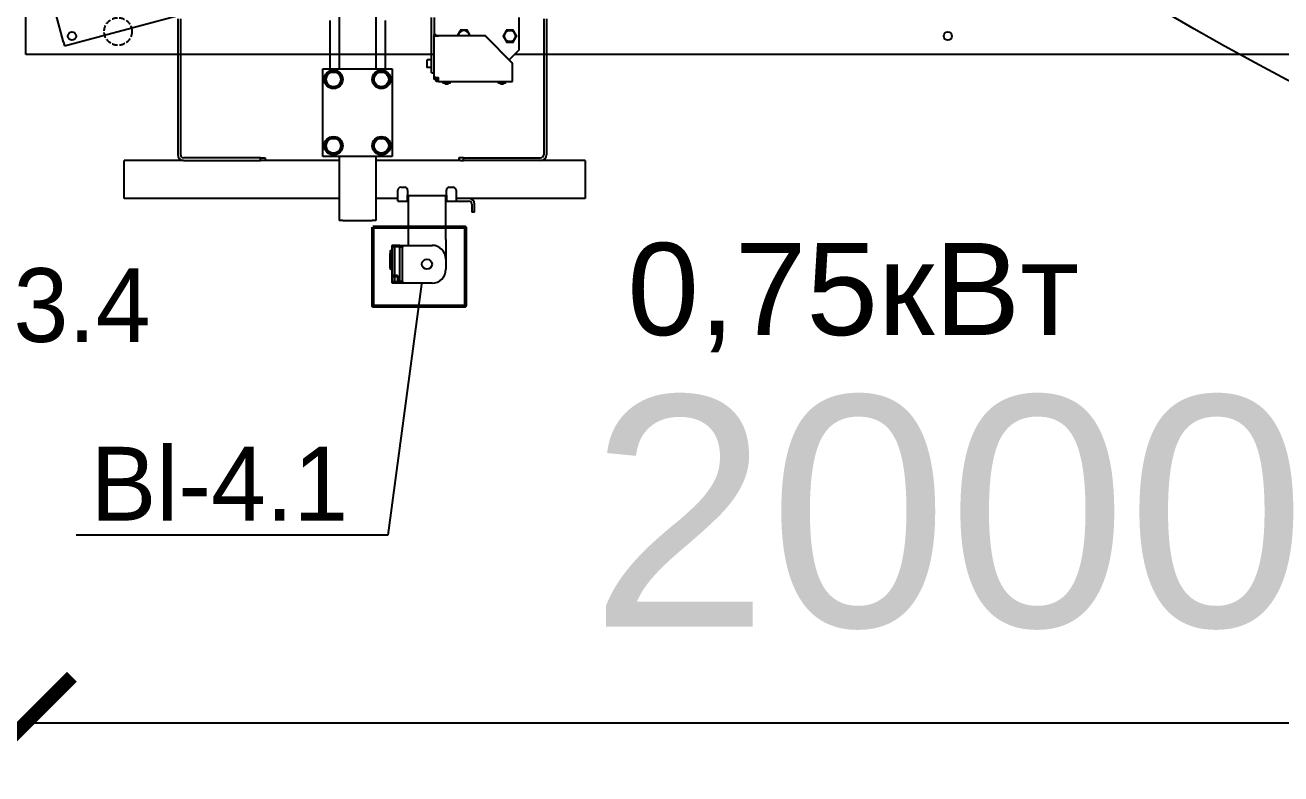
# Model space of a CAD drawing. Header units: millimetres. Extents: x -383313 to -161684, y -117025 to 99224.
# Drawn here: x -331590 to -330228, y 30424 to 31236 of the extents above; entities that cross this region are included whole.
import ezdxf
from ezdxf import colors
from ezdxf.entities.mleader import LeaderData, LeaderLine
from ezdxf.math import Vec2, Vec3

# ---------------------------------------------------------------- set-up
doc = ezdxf.new("R2010")
doc.units = ezdxf.units.MM
doc.header["$MEASUREMENT"] = 0
doc.linetypes.add('DASHED', pattern=[0.75, 0.5, -0.25])
doc.linetypes.add('ESKD_shtrih', pattern=[4, 3, -1])
doc.layers.get('Defpoints').update_dxf_attribs({"color": 31})
for name, color, linetype in [('001__КОНСТРУКТИВ__размеры внутр.', 7, 'Continuous'), ('PV-3401', 7, 'Continuous'), ('Робот', 30, 'Continuous')]:
    doc.layers.add(name, color=color, linetype=linetype)
doc.styles.add('PSTUDIO', font='arial.ttf')
doc.dimstyles.new('PS_TICK', dxfattribs={"dimscale": 100, "dimtxt": 2.5, "dimasz": 1, "dimexe": 2, "dimexo": 2, "dimgap": 1, "dimtad": 1, "dimdec": 0, "dimzin": 0, "dimdsep": 46, "dimtxsty": 'PSTUDIO', "dimblk": 'ARCHTICK', "dimcen": 2, "dimdle": 1.5, "dimse1": 1, "dimse2": 1, "dimadec": 0, "dimazin": 0, "dimtfac": 1, "dimtdec": 0, "dimtix": 1, "dimtmove": 1, "dimatfit": 3, "dimldrblk": 'ARCHTICK', "dimfxl": 1, "dimtolj": 1, "dimtzin": 0, "dimarcsym": 0})

# ---------------------------------------------------------------- blocks, each defined once
blk = doc.blocks.new('A$Cdbab0bab')
at = {"color": 3}
for p, q in [((1472, 549.1), (1472, 544.8)), ((1552.3, 549.1), (1472, 549.1)), ((1479, 550.1), (1479, 549.1)), ((1480, 550.7), (1479.4, 550.4)), ((1481.3, 550.5), (1481.3, 549.1)), ((1482.2, 551.7), (1481.4, 550.9)), ((1485.1, 551.7), (1485.9, 550.9)), ((1486, 550.5), (1486, 549.1)), ((1487.3, 550.7), (1487.9, 550.4)), ((1488.3, 550.1), (1488.3, 549.1)), ((1539, 550.1), (1539, 549.1)), ((1540, 550.7), (1539.4, 550.4)), ((1541.3, 550.5), (1541.3, 549.1)), ((1542.2, 551.7), (1541.4, 550.9)), ((1545.1, 551.7), (1545.9, 550.9)), ((1546, 550.5), (1546, 549.1)), ((1547.3, 550.7), (1547.9, 550.4)), ((1548.3, 550.1), (1548.3, 549.1)), ((1552.3, 549.1), (1555, 549.1)), ((1552.3, 549.1), (1552.3, 544.8)), ((1552.3, 547.1), (1555, 547.1)), ((1555, 549.1), (1555, 547.1)), ((1555, 547.1), (1557, 547.1)), ((1555, 544.7), (1555, 547.1)), ((1557, 547.1), (1557, 544.4)), ((1472, 544.8), (1472, 529.6)), ((1557, 544.4), (1557, 499.3)), ((1560, 540), (1557, 540)), ((1560, 540), (1560, 520)), ((1560, 534.2), (1564.7, 534.2)), ((1564.7, 534.2), (1564.7, 525.7)), ((1565, 533.9), (1564.7, 534.2)), ((1565, 526), (1565, 533.9)), ((560, 520), (1470, 520)), ((1465, 515), (1475.7, 525.7)), ((1472, 529.6), (1472, 529.4)), ((1502, 499.7), (1472, 529.6)), ((1472, 529.4), (1502, 499.5)), ((1557, 520), (1560, 520)), ((1560, 525.7), (1564.7, 525.7)), ((1560, 520), (1560, 480)), ((1560, 520), (2000, 520)), ((1565, 526), (1564.7, 525.7)), ((2000, 520), (2000, 478)), ((1465, 515), (1465, 480)), ((1502, 499.7), (1552.3, 499.7)), ((1502, 499.5), (1502, 499.7)), ((1552.3, 499.5), (1502, 499.5)), ((1555, 498.8), (1555, 499.3)), ((1555, 498.8), (1557, 498.8)), ((1557, 499.3), (1557, 498.8)), ((1557, 480), (1557, 498.8))]:
    blk.add_line(p, q, dxfattribs=at)
for centre, radius in [((1000, 500), 4.5), ((1475, 500), 6), ((1950, 500), 4.5)]:
    blk.add_circle(centre, radius, dxfattribs=at)
at = {"color": 94, "linetype": 'ESKD_shtrih', "ltscale": 2}
blk.add_circle((1900, 495), 15, dxfattribs=at)
at = {"color": 3}
blk.add_arc((1525, 500), 6, 184.8667, 355.1333, dxfattribs=at)
for centre, major_axis, start_param, end_param in [((1483.6, 550.7), (3.7, 0), 0.152121, 2.989472), ((1483.6, 551.7), (-1.5, 0), 3.229193, 6.195585), ((1543.6, 550.7), (3.7, 0), 0.152121, 2.989472), ((1543.6, 551.7), (-1.5, 0), 3.229193, 6.195585), ((1552.3, 544.4), (-4.7, 0), 3.141593, 4.712389), ((1552.3, 499.3), (-4.7, 0), 3.141593, 4.712389), ((1552.3, 499.3), (-2.7, 0), 3.141593, 4.712389)]:
    blk.add_ellipse(centre, major_axis=major_axis, ratio=0.087156, start_param=start_param, end_param=end_param, dxfattribs=at)
for points, weights in [([(1481.3, 550.5), (1480.2, 551), (1479, 550.1)], [1.10447333225, 1.27533595138, 1.10447333224]), ([(1486, 550.5), (1483.6, 551.2), (1481.3, 550.5)], [1.10447333225, 1.27533595138, 1.10447333224]), ([(1488.3, 550.1), (1487.1, 551), (1486, 550.5)], [1.10447333225, 1.27533595138, 1.10447333224]), ([(1541.3, 550.5), (1540.2, 551), (1539, 550.1)], [1.10447333225, 1.27533595138, 1.10447333224]), ([(1546, 550.5), (1543.6, 551.2), (1541.3, 550.5)], [1.10447333225, 1.27533595138, 1.10447333224]), ([(1548.3, 550.1), (1547.1, 551), (1546, 550.5)], [1.10447333225, 1.27533595138, 1.10447333224]), ([(1471.2, 506.5), (1469.4, 503.2), (1467.5, 500)], [1.2245094272, 1.41394169484, 1.2245094272]), ([(1478.8, 506.5), (1475, 506.5), (1471.2, 506.5)], [1.2245094272, 1.41394169484, 1.2245094272]), ([(1482.5, 500), (1480.6, 503.2), (1478.8, 506.5)], [1.2245094272, 1.41394169484, 1.2245094272]), ([(1467.5, 500), (1469.4, 496.7), (1471.2, 493.5)], [1.2245094272, 1.41394169484, 1.2245094272]), ([(1471.2, 493.5), (1475, 493.5), (1478.8, 493.5)], [1.2245094272, 1.41394169484, 1.2245094272]), ([(1478.8, 493.5), (1480.6, 496.7), (1482.5, 500)], [1.2245094272, 1.41394169484, 1.2245094272]), ([(1517.8, 499.5), (1519.5, 496.6), (1521.2, 493.5)], [1.24912025387, 1.40071239218, 1.2245094272]), ([(1521.2, 493.5), (1525, 493.5), (1528.8, 493.5)], [1.2245094272, 1.41394169484, 1.2245094272]), ([(1528.8, 493.5), (1530.5, 496.6), (1532.2, 499.5)], [1.2245094272, 1.40071239218, 1.24912025387])]:
    blk.add_rational_spline(points, weights, degree=2, dxfattribs=at)
blk = doc.blocks.new('Робот ABB IRB660_3.15 (сверху)')
at = {"layer": 'Робот'}
blk.add_circle((0, 0), 3150, dxfattribs=at)
blk = doc.blocks.new('_ArchTick')
at = {"color": 0, "linetype": 'ByBlock', "const_width": 0.15}
blk.add_lwpolyline([(-0.5, -0.5), (0.5, 0.5)], dxfattribs=at)
blk = doc.blocks.new('*D236')
at = {"layer": '001__КОНСТРУКТИВ__размеры внутр.', "color": 0, "lineweight": -2, "ltscale": 100, "transparency": 16777216}
blk.add_line((-331739, 30479), (-329439, 30479), dxfattribs=at)
at = {"layer": 'Defpoints', "color": 0, "ltscale": 100, "transparency": 16777216}
for p in [(-331589, 31204.1), (-329589, 31204.1), (-329589, 30479)]:
    blk.add_point(p, dxfattribs=at)
at = {"layer": '001__КОНСТРУКТИВ__размеры внутр.', "color": 0, "lineweight": -2, "ltscale": 100, "transparency": 16777216, "xscale": 100, "yscale": 100, "zscale": 100, "rotation": 180}
blk.add_blockref('_ArchTick', (-331589, 30479), dxfattribs=at)
at = {"layer": '001__КОНСТРУКТИВ__размеры внутр.', "color": 0, "lineweight": -2, "ltscale": 100, "transparency": 16777216, "xscale": 100, "yscale": 100, "zscale": 100}
blk.add_blockref('_ArchTick', (-329589, 30479), dxfattribs=at)
at = {"layer": '001__КОНСТРУКТИВ__размеры внутр.', "color": 0, "ltscale": 100, "transparency": 16777216, "insert": (-330589, 30706.7), "char_height": 250, "attachment_point": 5, "style": 'PSTUDIO'}
blk.add_mtext('\\A1;2000', dxfattribs=at)
blk = doc.blocks.new('*U205')
at = {"layer": 'PV-3401'}
for p, q in [((13532.8, -5222.6), (13720.9, -5172.2)), ((13830.6, -5172.2), (13830.6, -5247.7)), ((13870.6, -5172.2), (13870.6, -5247.7)), ((13531.8, -5218.7), (13523.5, -5187.8)), ((13655.6, -5193.5), (13655.6, -5340.9)), ((13658.6, -5193.5), (13658.6, -5340.9)), ((13820.6, -5195.2), (13820.6, -5247.7)), ((13880.6, -5195.2), (13880.6, -5247.7)), ((14052.6, -5193.5), (14052.6, -5340.9)), ((14055.6, -5193.5), (14055.6, -5340.9)), ((13531.8, -5218.7), (13532.8, -5222.6)), ((13813.1, -5342.7), (13813.1, -5247.7)), ((13813.1, -5247.7), (13888.1, -5247.7)), ((13888.1, -5247.7), (13888.1, -5342.7)), ((13597.4, -5350.7), (13597.4, -5347.2)), ((13661.9, -5347.2), (13597.4, -5347.2)), ((13597.4, -5384.7), (13597.4, -5350.7)), ((13745.6, -5344.2), (13661.9, -5344.2)), ((13661.9, -5347.2), (13745.6, -5347.2)), ((13745.6, -5344.2), (13750.6, -5344.2)), ((13745.6, -5347.2), (13745.6, -5344.2)), ((13748.6, -5347.2), (13745.6, -5347.2)), ((13830.6, -5347.2), (13748.6, -5347.2)), ((13750.6, -5344.2), (13750.6, -5347.2)), ((13888.1, -5342.7), (13813.1, -5342.7)), ((13830.6, -5342.7), (13830.6, -5412.2)), ((13870.6, -5342.7), (13870.6, -5412.2)), ((13962.6, -5347.2), (13870.6, -5347.2)), ((13965.6, -5344.2), (13960.6, -5344.2)), ((13960.6, -5344.2), (13960.6, -5347.2)), ((13962.6, -5347.2), (13965.6, -5347.2)), ((13965.6, -5344.2), (14049.3, -5344.2)), ((13965.6, -5347.2), (13965.6, -5344.2)), ((14049.3, -5347.2), (13965.6, -5347.2)), ((14097.4, -5347.2), (14049.3, -5347.2)), ((14097.4, -5347.2), (14097.4, -5350.7)), ((14097.4, -5350.7), (14097.4, -5384.7)), ((13894.5, -5384.9), (13894.5, -5379.2)), ((13897.5, -5376.2), (13902, -5376.2)), ((13905, -5379.2), (13905, -5384.9)), ((13947, -5384.9), (13947, -5379.2)), ((13950, -5376.2), (13954.5, -5376.2)), ((13957.5, -5379.2), (13957.5, -5384.9)), ((13597.4, -5388.2), (13597.4, -5384.7)), ((13830.6, -5388.2), (13597.4, -5388.2)), ((13894.5, -5388.2), (13870.6, -5388.2)), ((13894.5, -5391.2), (13894.5, -5384.9)), ((13894.5, -5391.2), (13905, -5391.2)), ((13905, -5391.2), (13905, -5384.9)), ((13905.5, -5388.2), (13905, -5388.2)), ((13905, -5391.2), (13905.5, -5391.2)), ((13905.5, -5385.2), (13946.5, -5385.2)), ((13905.5, -5385.2), (13905.5, -5387)), ((13905.5, -5387), (13905.5, -5428.3)), ((13946.5, -5387), (13946.5, -5385.2)), ((13946.5, -5428.3), (13946.5, -5387)), ((13947, -5388.2), (13946.5, -5388.2)), ((13946.5, -5391.2), (13947, -5391.2)), ((13947, -5384.9), (13947, -5391.2)), ((13947, -5391.2), (13957.5, -5391.2)), ((13957.5, -5384.9), (13957.5, -5391.2)), ((14097.4, -5388.2), (13957.5, -5388.2)), ((13957.5, -5391.2), (13971.2, -5391.2)), ((14097.4, -5384.7), (14097.4, -5388.2)), ((13974.5, -5394.5), (13974.5, -5400.2)), ((13974.5, -5400.2), (13974.5, -5403.2)), ((13977.5, -5403.2), (13974.5, -5403.2)), ((13977.5, -5400.2), (13977.5, -5394.5)), ((13977.5, -5403.2), (13977.5, -5400.2)), ((13834.6, -5412.2), (13830.6, -5412.2)), ((13834.6, -5412.2), (13866.6, -5412.2)), ((13870.6, -5412.2), (13866.6, -5412.2)), ((13905.5, -5428.3), (13905.5, -5432.8)), ((13905.5, -5432.8), (13905.5, -5439.2)), ((13946.5, -5432.8), (13946.5, -5428.3)), ((13946.5, -5432.8), (13946.5, -5454.2)), ((13885.9, -5445.8), (13885.9, -5446)), ((13885.9, -5445.8), (13885.9, -5445.8)), ((13885.9, -5446), (13885.9, -5448)), ((13885.9, -5450), (13885.9, -5448)), ((13886.9, -5445), (13888, -5445)), ((13887.2, -5447.9), (13887.2, -5450)), ((13887.2, -5448), (13887.2, -5447.9)), ((13887.2, -5448), (13887.2, -5450)), ((13887.4, -5447.7), (13887.3, -5447.7)), ((13888, -5447.7), (13887.4, -5447.7)), ((13887.4, -5447.7), (13888, -5447.7)), ((13888.3, -5439.4), (13888, -5439.7)), ((13888, -5439.7), (13888, -5440.6)), ((13888, -5440.6), (13888.3, -5440.4)), ((13888, -5440.6), (13888, -5471.8)), ((13890.8, -5439.4), (13888.3, -5439.4)), ((13888.3, -5440.4), (13888.3, -5439.4)), ((13888.3, -5440.4), (13890.8, -5440.4)), ((13888.3, -5471.9), (13888.3, -5440.4)), ((13896.1, -5439.4), (13890.8, -5439.4)), ((13890.8, -5440.4), (13890.8, -5439.4)), ((13890.8, -5440.4), (13890.8, -5439.4)), ((13890.8, -5439.5), (13890.8, -5439.5)), ((13890.8, -5440.4), (13896.1, -5440.4)), ((13890.8, -5440.4), (13890.8, -5471.9)), ((13890.8, -5440.4), (13890.8, -5440.4)), ((13890.8, -5471.9), (13890.8, -5440.4)), ((13896.5, -5439.4), (13896.1, -5439.4)), ((13896.1, -5440.4), (13896.1, -5439.4)), ((13896.5, -5440.1), (13896.1, -5440.1)), ((13896.1, -5440.4), (13896.1, -5470)), ((13896.5, -5439.2), (13899.5, -5439.2)), ((13896.5, -5441.2), (13896.5, -5439.2)), ((13899.5, -5441.2), (13896.5, -5441.2)), ((13896.5, -5478.2), (13896.5, -5441.2)), ((13899.5, -5439.2), (13899.5, -5441.2)), ((13899.5, -5439.2), (13902.8, -5439.2)), ((13899.5, -5478.2), (13899.5, -5441.2)), ((13902.8, -5439.2), (13931.5, -5439.2)), ((13885.9, -5463.5), (13885.9, -5450)), ((13886.9, -5450), (13885.9, -5450)), ((13885.9, -5450), (13885.9, -5450)), ((13885.9, -5450), (13886.9, -5450)), ((13886.1, -5450), (13886.1, -5450)), ((13886.7, -5450), (13886.7, -5450)), ((13886.9, -5450), (13887.2, -5450)), ((13886.9, -5450), (13887.2, -5450)), ((13887.2, -5450), (13887.2, -5450)), ((13887.7, -5461.5), (13887.7, -5454.5)), ((13887.9, -5451.5), (13887.9, -5450.2)), ((13887.9, -5452.7), (13887.9, -5451.5)), ((13888, -5458.4), (13888, -5458.3)), ((13888, -5458.4), (13888, -5458.4)), ((13896.5, -5448.5), (13896.1, -5448.5)), ((13896.5, -5450), (13896.1, -5450)), ((13896.1, -5450), (13896.5, -5450)), ((13896.2, -5450), (13896.2, -5450)), ((13946.5, -5454.2), (13946.5, -5465.2)), ((13885.9, -5463.6), (13885.9, -5464)), ((13885.9, -5464), (13885.9, -5463.9)), ((13888, -5465), (13886.9, -5465)), ((13888, -5471.8), (13888, -5472.6)), ((13888, -5471.8), (13888.3, -5471.9)), ((13888, -5472.6), (13888, -5478.8)), ((13888, -5472.6), (13888.3, -5472.9)), ((13890.8, -5471.9), (13888.3, -5471.9)), ((13888.3, -5472.9), (13888.3, -5471.9)), ((13888.3, -5472.9), (13890.8, -5472.9)), ((13888.3, -5478.9), (13888.3, -5472.9)), ((13894, -5471.9), (13890.8, -5471.9)), ((13890.8, -5472.9), (13890.8, -5471.9)), ((13890.8, -5471.9), (13890.8, -5471.9)), ((13890.8, -5472.9), (13890.8, -5471.9)), ((13890.8, -5472.9), (13894, -5472.9)), ((13890.8, -5472.9), (13890.8, -5478.9)), ((13890.8, -5472.9), (13890.8, -5472.9)), ((13890.8, -5478.9), (13890.8, -5472.9)), ((13894, -5471.9), (13894, -5478.9)), ((13896.5, -5470), (13896.1, -5470)), ((13888, -5478.8), (13888, -5479.6)), ((13888, -5478.8), (13888.3, -5478.9)), ((13888, -5479.6), (13888.3, -5479.9)), ((13890.8, -5478.9), (13888.3, -5478.9)), ((13888.3, -5479.9), (13888.3, -5478.9)), ((13888.3, -5479.9), (13890.8, -5479.9)), ((13894, -5478.9), (13890.8, -5478.9)), ((13890.8, -5479.9), (13890.8, -5478.9)), ((13890.8, -5478.9), (13890.8, -5478.9)), ((13890.8, -5479.9), (13890.8, -5478.9)), ((13890.8, -5479.9), (13894, -5479.9)), ((13890.8, -5479.9), (13890.8, -5479.9)), ((13896.5, -5478.9), (13894, -5478.9)), ((13894, -5478.9), (13894, -5479.9)), ((13894, -5479.9), (13896.5, -5479.9)), ((13896.5, -5478.2), (13899.5, -5478.2)), ((13896.5, -5480.2), (13896.5, -5478.2)), ((13896.5, -5479.9), (13896.5, -5478.9)), ((13899.5, -5480.2), (13896.5, -5480.2)), ((13899.5, -5478.2), (13899.5, -5480.2)), ((13902.8, -5480.2), (13899.5, -5480.2)), ((13931.5, -5480.2), (13902.8, -5480.2))]:
    blk.add_line(p, q, dxfattribs=at)
for centre, radius in [((13824.6, -5259.2), 10), ((13824.6, -5259.2), 8), ((13876.6, -5259.2), 10), ((13876.6, -5259.2), 8), ((13824.6, -5331.2), 10), ((13824.6, -5331.2), 8), ((13876.6, -5331.2), 10), ((13876.6, -5331.2), 8), ((13926, -5459.7), 5.5)]:
    blk.add_circle(centre, radius, dxfattribs=at)
for centre, radius, start, end in [((13661.9, -5340.9), 6.3, 180, 270), ((13661.9, -5340.9), 3.3, 180, 270), ((14049.3, -5340.9), 3.3, -90, 0), ((14049.3, -5340.9), 6.3, 270, 360), ((13897.5, -5379.2), 3, 90, 180), ((13902, -5379.2), 3, 0, 90), ((13950, -5379.2), 3, 90, 180), ((13954.5, -5379.2), 3, 0, 90), ((13971.2, -5394.5), 6.3, 0, 90), ((13971.2, -5394.5), 3.3, 0, 90), ((13886.9, -5446), 1, 90, 180), ((13887.4, -5447.9), 0.2, 90, 180), ((13931.5, -5454.2), 15, 0, 90), ((13888.7, -5454.5), 1, 134.427, 180), ((13888.7, -5461.5), 1, 180, 225.573), ((13889.2, -5451.5), 1.8, 131.8103, 136.2383), ((13889.2, -5451.5), 1.8, 223.7617, 228.1897), ((13886.9, -5464), 1, 180, 270), ((13895.5, -5464), 1, 306.8699, 351.8904), ((13931.5, -5465.2), 15, -90, 0)]:
    blk.add_arc(centre, radius, start, end, dxfattribs=at)
for points in [[(13814.8, -5259.2), (13817.3, -5254.9), (13819.7, -5250.7)], [(13819.7, -5250.7), (13824.6, -5250.7), (13829.5, -5250.7)], [(13829.5, -5250.7), (13832, -5254.9), (13834.4, -5259.2)], [(13871.7, -5250.7), (13869.3, -5254.9), (13866.8, -5259.2)], [(13881.5, -5250.7), (13876.6, -5250.7), (13871.7, -5250.7)], [(13886.4, -5259.2), (13884, -5254.9), (13881.5, -5250.7)], [(13819.7, -5267.7), (13817.3, -5263.4), (13814.8, -5259.2)], [(13829.5, -5267.7), (13824.6, -5267.7), (13819.7, -5267.7)], [(13834.4, -5259.2), (13832, -5263.4), (13829.5, -5267.7)], [(13866.8, -5259.2), (13869.3, -5263.4), (13871.7, -5267.7)], [(13871.7, -5267.7), (13876.6, -5267.7), (13881.5, -5267.7)], [(13881.5, -5267.7), (13884, -5263.4), (13886.4, -5259.2)], [(13819.7, -5322.7), (13817.3, -5326.9), (13814.8, -5331.2)], [(13829.5, -5322.7), (13824.6, -5322.7), (13819.7, -5322.7)], [(13834.4, -5331.2), (13832, -5326.9), (13829.5, -5322.7)], [(13866.8, -5331.2), (13869.3, -5326.9), (13871.7, -5322.7)], [(13871.7, -5322.7), (13876.6, -5322.7), (13881.5, -5322.7)], [(13881.5, -5322.7), (13884, -5326.9), (13886.4, -5331.2)], [(13814.8, -5331.2), (13817.3, -5335.4), (13819.7, -5339.7)], [(13829.5, -5339.7), (13832, -5335.4), (13834.4, -5331.2)], [(13871.7, -5339.7), (13869.3, -5335.4), (13866.8, -5331.2)], [(13886.4, -5331.2), (13884, -5335.4), (13881.5, -5339.7)], [(13819.7, -5339.7), (13824.6, -5339.7), (13829.5, -5339.7)], [(13881.5, -5339.7), (13876.6, -5339.7), (13871.7, -5339.7)]]:
    blk.add_rational_spline(points, [1.22364575665, 1.41294441399, 1.22364575665], degree=2, dxfattribs=at)
for points, knots in [([(13887.2, -5447.9), (13887.2, -5447.9), (13887.2, -5447.8), (13887.2, -5447.8), (13887.2, -5447.8), (13887.2, -5447.7), (13887.3, -5447.7), (13887.3, -5447.7), (13887.3, -5447.7), (13887.4, -5447.7)], [-0.09048, -0.09048, -0.09048, -0.09048, -0.08293134, -0.08293134, -0.07538268, -0.07538268, -0.06784607, -0.06784607, -0.06030946, -0.06030946, -0.06030946, -0.06030946]), ([(13885.9, -5464), (13885.9, -5463.9), (13885.9, -5463.8), (13885.9, -5463.7), (13885.9, -5463.6), (13885.9, -5463.5)], [0, 0, 0, 0, 0.5, 0.5, 1, 1, 1, 1]), ([(13885.9, -5464), (13885.9, -5464), (13885.9, -5464), (13885.9, -5464), (13885.9, -5464), (13885.9, -5464)], [-0.74236815, -0.74236815, -0.74236815, -0.74236815, -0.70256014, -0.70256014, -0.69530144, -0.69530144, -0.69530144, -0.69530144])]:
    blk.add_open_spline(points, degree=3, knots=knots, dxfattribs=at)

msp = doc.modelspace()

# ---------------------------------------------------------------- linework, layer by layer
at = {"lineweight": 50, "ltscale": 100}
msp.add_lwpolyline([(-331212.71202, 31016.61788), (-331112.10879, 31016.61788), (-331112.10879, 30931.16469), (-331212.71202, 30931.16469)], close=True, dxfattribs=at)

# ---------------------------------------------------------------- block references
at = {"linetype": 'DASHED', "rotation": 180}
msp.add_blockref('A$Cdbab0bab', (-329588.95318, 31724.05688), dxfattribs=at)
at = {"layer": 'PV-3401'}
msp.add_blockref('*U205', (-345079.88447, 36436.24501), dxfattribs=at)
at = {"layer": 'Робот', "rotation": 180}
msp.add_blockref('Робот ABB IRB660_3.15 (сверху)', (-328754.07698, 33964.72651), dxfattribs=at)

# ---------------------------------------------------------------- texts
at = {"ltscale": 100, "style": 'PSTUDIO'}
msp.add_text('0,75кВт', height=100, dxfattribs=at).set_placement((-330936.55347, 30899.71401))

# ---------------------------------------------------------------- dimensions: what is measured, and where the dimension line sits
at = {"layer": '001__КОНСТРУКТИВ__размеры внутр.', "ltscale": 100}
dim = msp.add_linear_dim(base=(-329588.95318, 30479.01929), p1=(-331588.95318, 31204.05688), p2=(-329588.95318, 31204.05688), dimstyle='PS_TICK', dxfattribs=at)
dim.commit()
dim.dimension.update_dxf_attribs({"geometry": '*D236', "text_midpoint": (-330588.95318, 30706.66254)})

# ---------------------------------------------------------------- leaders
at = {"ltscale": 100}
ml = msp.add_multileader_mtext('Standard', dxfattribs=at)
ml.set_content('Bl-3.4', color=256)
ml.set_leader_properties()
ml.build(insert=Vec2(0, 0))
ml.multileader.update_dxf_attribs({"text_right_attachment_type": 6, "dogleg_length": 0.36, "arrow_head_size": 0.18})
ctx = ml.context
ctx.base_point, ctx.char_height, ctx.arrow_head_size, ctx.landing_gap_size, ctx.plane_origin = Vec3(-331733.21654, 30932.28108), 80, 0.18, 0.09, Vec3(-333031.06601, 30341.30529)
ctx.right_attachment = 6
notes = []
notes.append((ctx, [(0, (1, 1, 0), (-331776.2561, 30932.28108), (1, 0), 43.03956, [(0, [(-331669.8714, 31108.18075)], 0, [])])]))
ctx.mtext.insert, ctx.mtext.flow_direction = Vec3(-331733.12654, 30972.28108), 5
ml = msp.add_multileader_mtext('Standard', dxfattribs=at)
ml.set_content('Bl-4.1', color=256)
ml.set_leader_properties()
ml.build(insert=Vec2(0, 0))
ml.multileader.update_dxf_attribs({"text_right_attachment_type": 6, "dogleg_length": 0.36, "arrow_head_size": 0.18})
ctx = ml.context
ctx.base_point, ctx.char_height, ctx.arrow_head_size, ctx.landing_gap_size, ctx.plane_origin = Vec3(-331572.75037, 30738.50195), 80, 0.18, 0.09, Vec3(-332897.26651, 30147.52616)
ctx.right_attachment, ctx.text_align_type = 6, 2
notes.append((ctx, [(1, (1, 1, 0), (-331196.19747, 30682.50195), (-1, 0), 43.03956, [(0, [(-331159.88323, 30955.09531)], 0, [])])]))
ctx.mtext.insert, ctx.mtext.alignment, ctx.mtext.flow_direction = Vec3(-331239.32703, 30778.50195), 3, 5
for ctx, leaders in notes:
    for number, flags, end, landing, length, lines in leaders:
        leader = LeaderData()
        leader.index, (leader.has_last_leader_line, leader.has_dogleg_vector, leader.attachment_direction) = number, flags
        leader.last_leader_point, leader.dogleg_vector, leader.dogleg_length = Vec3(end), Vec3(landing), length
        for number, points, colour, breaks in lines:
            line = LeaderLine()
            line.index, line.vertices, line.color, line.breaks = number, Vec3.list(points), colors.encode_raw_color(colour), breaks
            leader.lines.append(line)
        ctx.leaders.append(leader)

doc.saveas('drawing.dxf')
